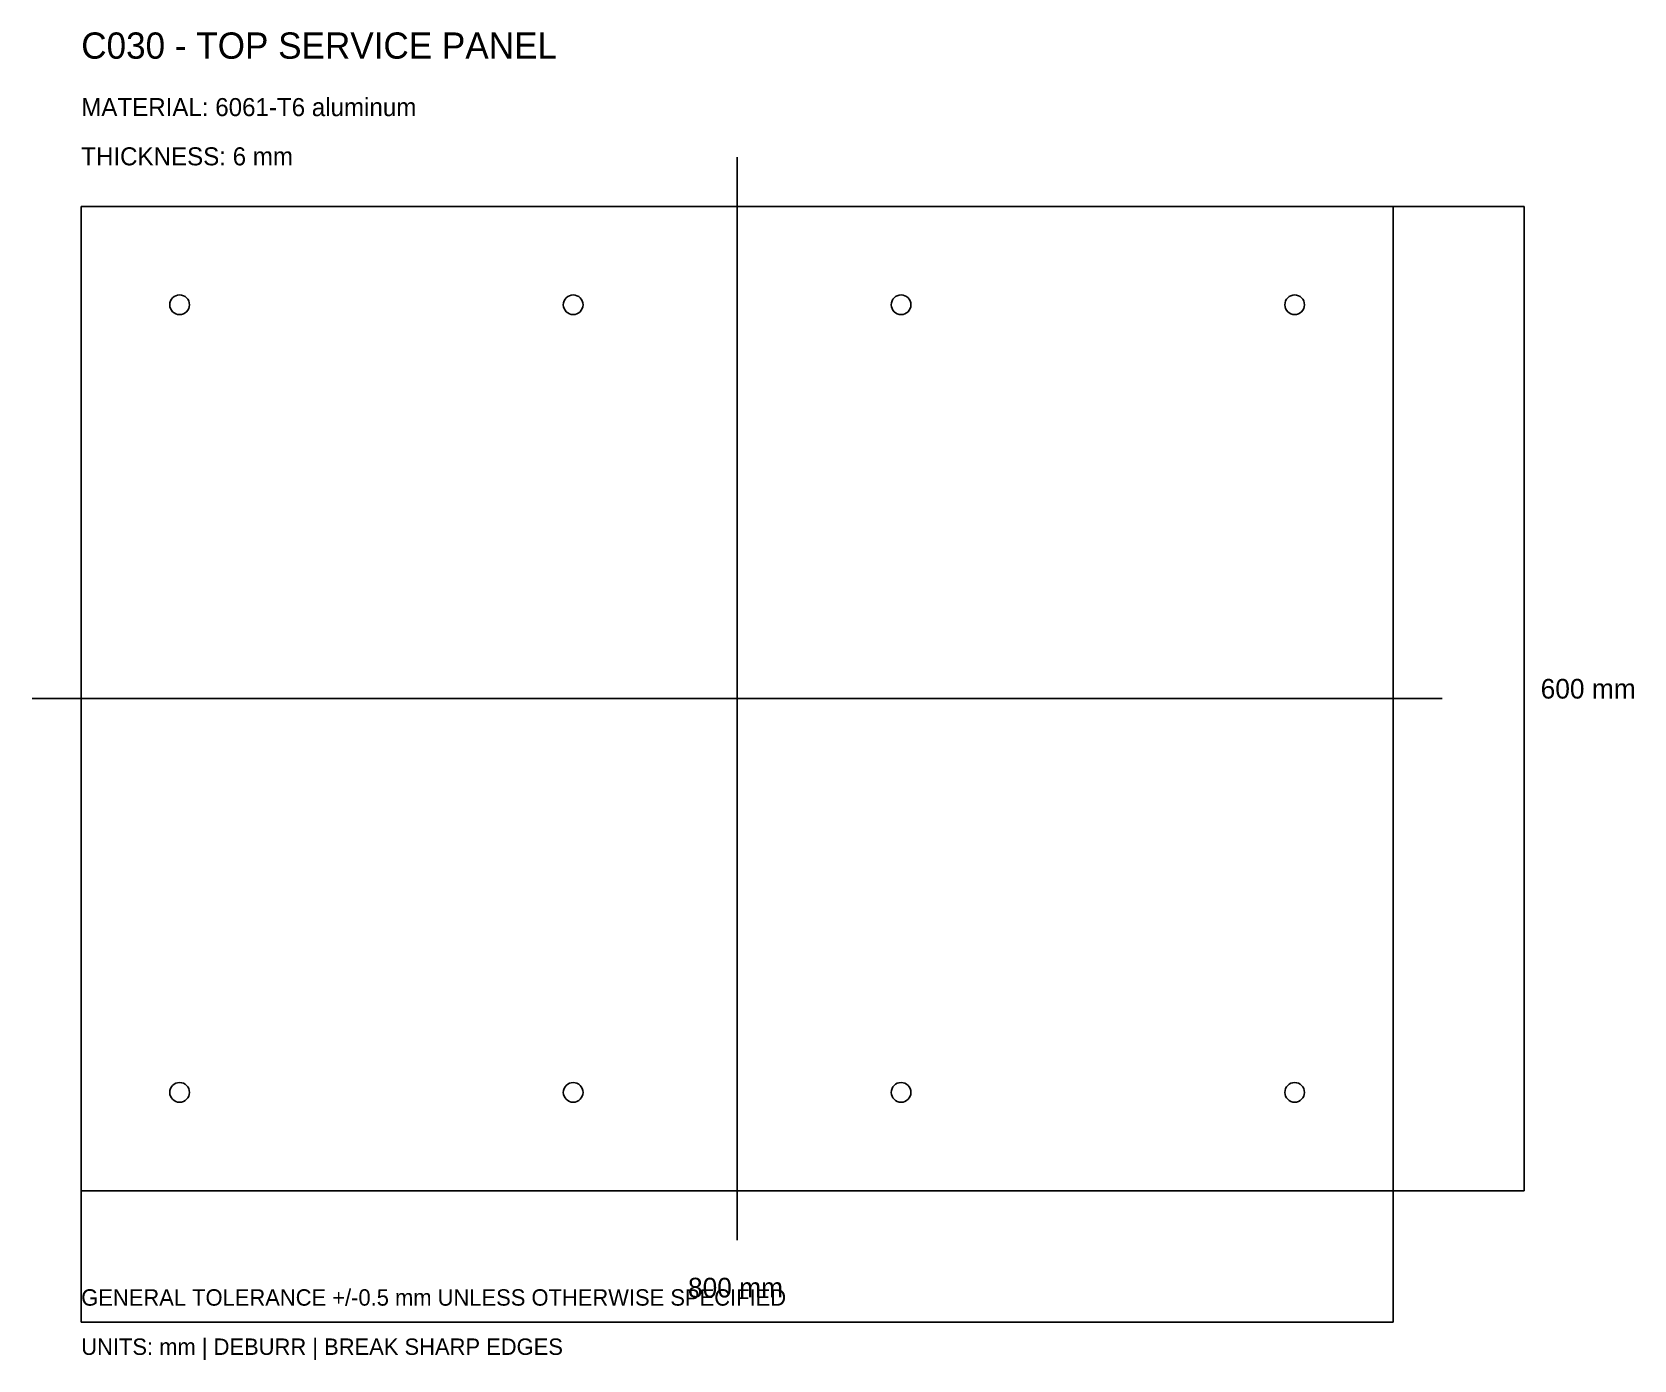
# Model space of a CAD drawing. Header units: millimetres. Extents: x -30 to 947, y -103 to 706.
import ezdxf

# ---------------------------------------------------------------- set-up
doc = ezdxf.new("R2010")
doc.units = ezdxf.units.MM

msp = doc.modelspace()

# ---------------------------------------------------------------- linework, layer by layer
at = {"layer": 'CENTER'}
for p, q in [((400, -30), (400, 630)), ((-30, 300), (830, 300))]:
    msp.add_line(p, q, dxfattribs=at)
at = {"layer": 'CUT'}
for p, q in [((800, 600), (0, 600)), ((0, 600), (0, 0)), ((800, 0), (800, 600)), ((0, 0), (800, 0))]:
    msp.add_line(p, q, dxfattribs=at)
at = {"layer": 'DIM'}
for p, q in [((800, 600), (880, 600)), ((880, 0), (880, 600)), ((0, 0), (0, -80)), ((800, 0), (800, -80)), ((800, 0), (880, 0)), ((0, -80), (800, -80))]:
    msp.add_line(p, q, dxfattribs=at)
at = {"layer": 'HOLES'}
for centre in [(60, 540), (300, 540), (500, 540), (740, 540), (60, 60), (300, 60), (500, 60), (740, 60)]:
    msp.add_circle(centre, 6, dxfattribs=at)

# ---------------------------------------------------------------- texts
at = {"layer": 'NOTES'}
for s, height, p in [('C030 - TOP SERVICE PANEL', 16, (0, 690)), ('MATERIAL: 6061-T6 aluminum', 11, (0, 655)), ('THICKNESS: 6 mm', 11, (0, 625)), ('600 mm', 12, (890, 300)), ('800 mm', 12, (370, -65)), ('GENERAL TOLERANCE +/-0.5 mm UNLESS OTHERWISE SPECIFIED', 10, (0, -70)), ('UNITS: mm | DEBURR | BREAK SHARP EDGES', 10, (0, -100))]:
    msp.add_text(s, height=height, dxfattribs=at).set_placement(p)

doc.saveas('drawing.dxf')
